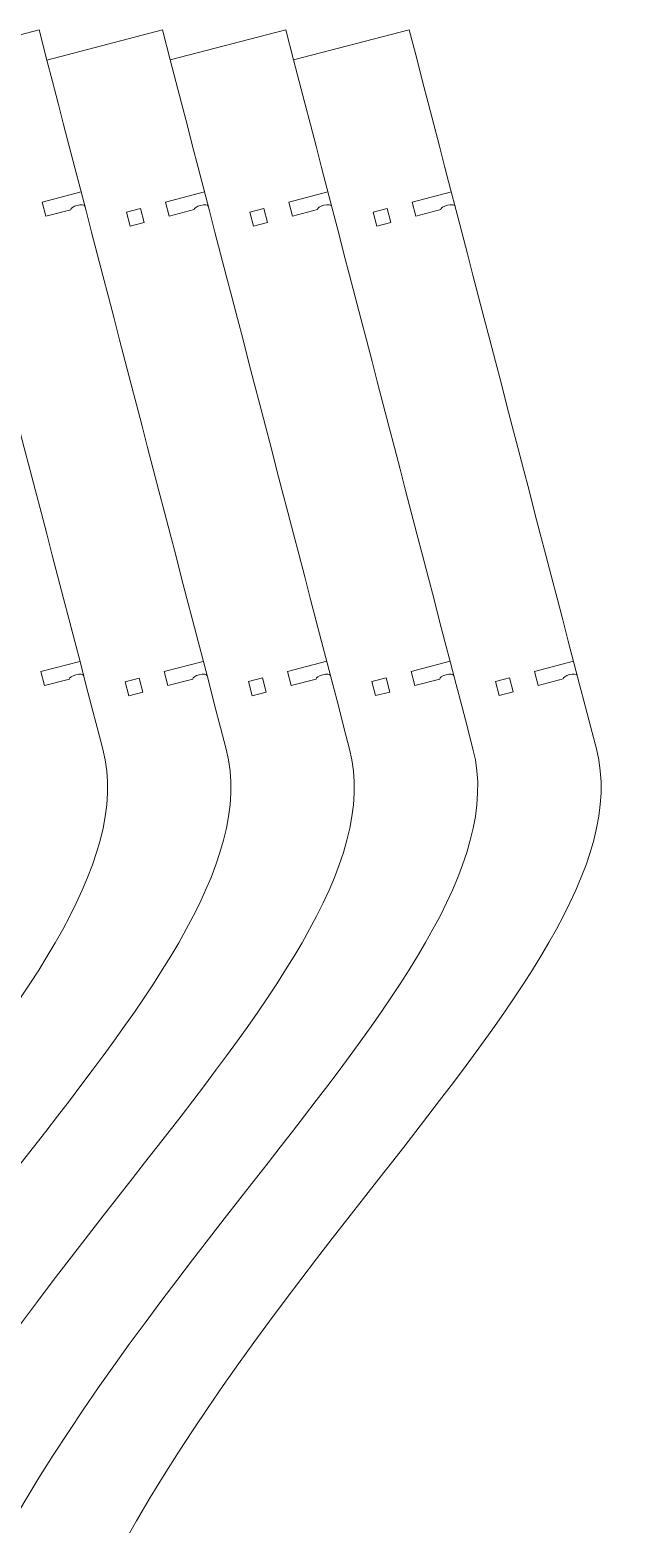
# Model space of a CAD drawing. Header units: millimetres. Extents: x -719 to 719, y -716 to 718.
# Drawn here: x 590.9 to 719.4, y 395.4 to 717.8 of the extents above; entities that cross this region are included whole.
import ezdxf

# ---------------------------------------------------------------- set-up
doc = ezdxf.new("R2010")
doc.units = ezdxf.units.MM
doc.header["$MEASUREMENT"] = 0
doc.layers.add('Layer 1', color=7, linetype='Continuous')

msp = doc.modelspace()

# ---------------------------------------------------------------- linework, layer by layer
at = {"layer": 'Layer 1', "color": 250, "lineweight": 9}
for points in [[(592.8801, 717.7585), (592.8801, 717.7585), (567.9694, 711.2752), (567.9694, 711.2752)], [(594.5592, 711.2822), (594.5592, 711.2822), (592.8801, 717.7594), (592.8801, 717.7594)], [(619.4699, 717.7654), (619.4699, 717.7654), (594.5592, 711.2822), (594.5592, 711.2822)], [(621.149, 711.2892), (621.149, 711.2892), (619.4699, 717.7663), (619.4699, 717.7663)], [(646.0597, 717.7733), (646.0597, 717.7733), (621.1481, 711.2892), (621.1481, 711.2892)], [(647.7379, 711.2961), (647.7379, 711.2961), (646.0597, 717.7733), (646.0597, 717.7733)], [(672.6495, 717.7802), (672.6495, 717.7802), (647.7379, 711.2961), (647.7379, 711.2961)], [(674.3277, 711.304), (674.3277, 711.304), (672.6495, 717.7802), (672.6495, 717.7802)], [(594.3234, 677.5897), (594.3234, 677.5897), (599.7122, 678.9922), (599.7122, 678.9922)], [(620.9132, 677.5967), (620.9132, 677.5967), (626.302, 678.9991), (626.302, 678.9991)], [(647.503, 677.6036), (647.503, 677.6036), (652.8909, 679.0061), (652.8909, 679.0061)], [(674.0928, 677.6106), (674.0928, 677.6106), (679.4808, 679.013), (679.4808, 679.013)], [(594.0528, 576.3295), (594.0528, 576.3295), (599.4416, 577.732), (599.4416, 577.732)], [(620.6427, 576.3365), (620.6427, 576.3365), (626.0314, 577.7389), (626.0314, 577.7389)], [(647.2325, 576.3435), (647.2325, 576.3435), (652.6212, 577.7459), (652.6212, 577.7459)], [(673.8223, 576.3513), (673.8223, 576.3513), (679.2111, 577.7529), (679.2111, 577.7529)], [(700.4121, 576.3583), (700.4121, 576.3583), (705.8, 577.7607), (705.8, 577.7607)]]:
    msp.add_open_spline(points, degree=3, dxfattribs=at)
for points, knots in [([(610.1287, 74.979), (393.5483, 257.3145), (488.4166, 378.669), (559.7583, 469.9285), (559.7583, 469.9285), (559.7583, 469.9285), (559.7583, 469.9285), (559.7583, 469.9285), (559.7583, 469.9285), (588.5275, 506.7295), (613.0119, 538.0495), (606.6148, 562.6297), (606.6148, 562.6297), (606.6148, 562.6297), (606.6148, 562.6297), (606.6148, 562.6297), (606.6148, 562.6297), (593.7144, 612.1727), (580.808, 661.7157), (567.9694, 711.2752)], [0, 0, 0, 0, 0.16666667, 0.16666667, 0.16666667, 0.16666667, 0.33333333, 0.33333333, 0.33333333, 0.33333333, 0.5, 0.5, 0.5, 0.5, 0.66666667, 0.66666667, 0.66666667, 0.66666667, 1, 1, 1, 1]), ([(636.7185, 74.986), (420.1381, 257.3214), (515.0064, 378.676), (586.3481, 469.9355), (586.3481, 469.9355), (586.3481, 469.9355), (586.3481, 469.9355), (586.3481, 469.9355), (586.3481, 469.9355), (615.1173, 506.7365), (639.6017, 538.0565), (633.2046, 562.6366), (633.2046, 562.6366), (633.2046, 562.6366), (633.2046, 562.6366), (633.2046, 562.6366), (633.2046, 562.6366), (620.3034, 612.1805), (607.3978, 661.7227), (594.5592, 711.2822)], [0, 0, 0, 0, 0.16666667, 0.16666667, 0.16666667, 0.16666667, 0.33333333, 0.33333333, 0.33333333, 0.33333333, 0.5, 0.5, 0.5, 0.5, 0.66666667, 0.66666667, 0.66666667, 0.66666667, 1, 1, 1, 1]), ([(663.3083, 74.9929), (446.7279, 257.3284), (541.5962, 378.683), (612.9379, 469.9425), (612.9379, 469.9425), (612.9379, 469.9425), (612.9379, 469.9425), (612.9379, 469.9425), (612.9379, 469.9425), (641.7071, 506.7435), (666.1915, 538.0643), (659.7935, 562.6436), (659.7935, 562.6436), (659.7935, 562.6436), (659.7935, 562.6436), (659.7935, 562.6436), (659.7935, 562.6436), (646.8932, 612.1875), (633.9876, 661.7296), (621.149, 711.29)], [0, 0, 0, 0, 0.16666667, 0.16666667, 0.16666667, 0.16666667, 0.33333333, 0.33333333, 0.33333333, 0.33333333, 0.5, 0.5, 0.5, 0.5, 0.66666667, 0.66666667, 0.66666667, 0.66666667, 1, 1, 1, 1]), ([(689.8981, 74.9999), (473.3177, 257.3362), (568.186, 378.6899), (639.5277, 469.9503), (639.5277, 469.9503), (639.5277, 469.9503), (639.5277, 469.9503), (639.5277, 469.9503), (639.5277, 469.9503), (668.296, 506.7504), (692.7813, 538.0713), (686.3833, 562.6505), (686.3833, 562.6505), (686.3833, 562.6505), (686.3833, 562.6505), (686.3833, 562.6505), (686.3833, 562.6505), (673.483, 612.1944), (660.5765, 661.7374), (647.7379, 711.297)], [0, 0, 0, 0, 0.16666667, 0.16666667, 0.16666667, 0.16666667, 0.33333333, 0.33333333, 0.33333333, 0.33333333, 0.5, 0.5, 0.5, 0.5, 0.66666667, 0.66666667, 0.66666667, 0.66666667, 1, 1, 1, 1]), ([(710.2657, 80.3017), (501.7476, 259.6974), (595.4683, 379.5834), (666.1176, 469.9573), (666.1176, 469.9573), (666.1176, 469.9573), (666.1176, 469.9573), (666.1176, 469.9573), (666.1176, 469.9573), (694.8859, 506.7574), (719.3711, 538.0783), (712.9732, 562.6575), (712.9732, 562.6575), (712.9732, 562.6575), (712.9732, 562.6575), (712.9732, 562.6575), (712.9732, 562.6575), (700.0728, 612.2014), (687.1663, 661.7444), (674.3277, 711.304)], [0, 0, 0, 0, 0.16666667, 0.16666667, 0.16666667, 0.16666667, 0.33333333, 0.33333333, 0.33333333, 0.33333333, 0.5, 0.5, 0.5, 0.5, 0.66666667, 0.66666667, 0.66666667, 0.66666667, 1, 1, 1, 1]), ([(601.9542, 682.8115), (601.9542, 682.8115), (593.5343, 680.6208), (593.5343, 680.6208), (593.5343, 680.6208), (593.5343, 680.6208), (593.5343, 680.6208), (593.5343, 680.6208), (593.5343, 680.6208), (593.5343, 680.6208), (594.3234, 677.5897), (594.3234, 677.5897)], [0, 0, 0, 0, 0.25, 0.25, 0.25, 0.25, 0.5, 0.5, 0.5, 0.5, 1, 1, 1, 1]), ([(599.7122, 678.9922), (599.6348, 679.2871), (600.2542, 679.7064), (601.0877, 679.9239), (601.0877, 679.9239), (601.0877, 679.9239), (601.0877, 679.9239), (601.0877, 679.9239), (601.0877, 679.9239), (601.0877, 679.9239), (601.0877, 679.9239), (601.0877, 679.9239), (601.0877, 679.9239), (601.0877, 679.9239), (601.0877, 679.9239), (601.0877, 679.9239), (601.0877, 679.9239), (601.9211, 680.1406), (602.6658, 680.0762), (602.7433, 679.7812), (602.7433, 679.7812), (602.7433, 679.7812), (602.7433, 679.7812), (602.7433, 679.7812), (602.7433, 679.7812), (602.7433, 679.7812), (602.7433, 679.7812), (602.7433, 679.7812)], [0, 0, 0, 0, 0.125, 0.125, 0.125, 0.125, 0.25, 0.25, 0.25, 0.25, 0.375, 0.375, 0.375, 0.375, 0.5, 0.5, 0.5, 0.5, 0.625, 0.625, 0.625, 0.625, 0.75, 0.75, 0.75, 0.75, 1, 1, 1, 1]), ([(628.544, 682.8193), (628.544, 682.8193), (620.1241, 680.6278), (620.1241, 680.6278), (620.1241, 680.6278), (620.1241, 680.6278), (620.1241, 680.6278), (620.1241, 680.6278), (620.1241, 680.6278), (620.1241, 680.6278), (620.9132, 677.5967), (620.9132, 677.5967)], [0, 0, 0, 0, 0.25, 0.25, 0.25, 0.25, 0.5, 0.5, 0.5, 0.5, 1, 1, 1, 1]), ([(626.302, 678.9991), (626.2246, 679.294), (626.844, 679.7143), (627.6775, 679.9309), (627.6775, 679.9309), (627.6775, 679.9309), (627.6775, 679.9309), (627.6775, 679.9309), (627.6775, 679.9309), (627.6775, 679.9309), (627.6775, 679.9309), (627.6775, 679.9309), (627.6775, 679.9309), (627.6775, 679.9309), (627.6775, 679.9309), (627.6775, 679.9309), (627.6775, 679.9309), (628.5109, 680.1475), (629.2557, 680.0831), (629.3331, 679.7882), (629.3331, 679.7882), (629.3331, 679.7882), (629.3331, 679.7882), (629.3331, 679.7882), (629.3331, 679.7882), (629.3331, 679.7882), (629.3331, 679.7882), (629.3331, 679.7882)], [0, 0, 0, 0, 0.125, 0.125, 0.125, 0.125, 0.25, 0.25, 0.25, 0.25, 0.375, 0.375, 0.375, 0.375, 0.5, 0.5, 0.5, 0.5, 0.625, 0.625, 0.625, 0.625, 0.75, 0.75, 0.75, 0.75, 1, 1, 1, 1]), ([(655.1338, 682.8262), (655.1338, 682.8262), (646.7139, 680.6347), (646.7139, 680.6347), (646.7139, 680.6347), (646.7139, 680.6347), (646.7139, 680.6347), (646.7139, 680.6347), (646.7139, 680.6347), (646.7139, 680.6347), (647.503, 677.6036), (647.503, 677.6036)], [0, 0, 0, 0, 0.25, 0.25, 0.25, 0.25, 0.5, 0.5, 0.5, 0.5, 1, 1, 1, 1]), ([(652.8909, 679.0061), (652.8144, 679.3019), (653.4338, 679.7212), (654.2673, 679.9378), (654.2673, 679.9378), (654.2673, 679.9378), (654.2673, 679.9378), (654.2673, 679.9378), (654.2673, 679.9378), (654.2673, 679.9378), (654.2673, 679.9378), (654.2673, 679.9378), (654.2673, 679.9378), (654.2673, 679.9378), (654.2673, 679.9378), (654.2673, 679.9378), (654.2673, 679.9378), (655.1007, 680.1553), (655.8455, 680.091), (655.922, 679.7952), (655.922, 679.7952), (655.922, 679.7952), (655.922, 679.7952), (655.922, 679.7952), (655.922, 679.7952), (655.922, 679.7952), (655.922, 679.7952), (655.922, 679.7952)], [0, 0, 0, 0, 0.125, 0.125, 0.125, 0.125, 0.25, 0.25, 0.25, 0.25, 0.375, 0.375, 0.375, 0.375, 0.5, 0.5, 0.5, 0.5, 0.625, 0.625, 0.625, 0.625, 0.75, 0.75, 0.75, 0.75, 1, 1, 1, 1]), ([(681.7228, 682.8332), (681.7228, 682.8332), (673.3038, 680.6417), (673.3038, 680.6417), (673.3038, 680.6417), (673.3038, 680.6417), (673.3038, 680.6417), (673.3038, 680.6417), (673.3038, 680.6417), (673.3038, 680.6417), (674.0928, 677.6106), (674.0928, 677.6106)], [0, 0, 0, 0, 0.25, 0.25, 0.25, 0.25, 0.5, 0.5, 0.5, 0.5, 1, 1, 1, 1]), ([(679.4808, 679.013), (679.4042, 679.3088), (680.0228, 679.7282), (680.8571, 679.9448), (680.8571, 679.9448), (680.8571, 679.9448), (680.8571, 679.9448), (680.8571, 679.9448), (680.8571, 679.9448), (680.8571, 679.9448), (680.8571, 679.9448), (680.8571, 679.9448), (680.8571, 679.9448), (680.8571, 679.9448), (680.8571, 679.9448), (680.8571, 679.9448), (680.8571, 679.9448), (681.6906, 680.1623), (682.4353, 680.0979), (682.5118, 679.8021), (682.5118, 679.8021), (682.5118, 679.8021), (682.5118, 679.8021), (682.5118, 679.8021), (682.5118, 679.8021), (682.5118, 679.8021), (682.5118, 679.8021), (682.5118, 679.8021)], [0, 0, 0, 0, 0.125, 0.125, 0.125, 0.125, 0.25, 0.25, 0.25, 0.25, 0.375, 0.375, 0.375, 0.375, 0.5, 0.5, 0.5, 0.5, 0.625, 0.625, 0.625, 0.625, 0.75, 0.75, 0.75, 0.75, 1, 1, 1, 1]), ([(614.7362, 679.2253), (614.7362, 679.2253), (611.7043, 678.4362), (611.7043, 678.4362), (611.7043, 678.4362), (611.7043, 678.4362), (611.7043, 678.4362), (611.7043, 678.4362), (611.7043, 678.4362), (611.7043, 678.4362), (612.4934, 675.4051), (612.4934, 675.4051), (612.4934, 675.4051), (612.4934, 675.4051), (612.4934, 675.4051), (612.4934, 675.4051), (612.4934, 675.4051), (612.4934, 675.4051), (615.5244, 676.1942), (615.5244, 676.1942), (615.5244, 676.1942), (615.5244, 676.1942), (615.5244, 676.1942), (615.5244, 676.1942), (615.5244, 676.1942), (615.5244, 676.1942), (614.7362, 679.2253), (614.7362, 679.2253)], [0, 0, 0, 0, 0.125, 0.125, 0.125, 0.125, 0.25, 0.25, 0.25, 0.25, 0.375, 0.375, 0.375, 0.375, 0.5, 0.5, 0.5, 0.5, 0.625, 0.625, 0.625, 0.625, 0.75, 0.75, 0.75, 0.75, 1, 1, 1, 1]), ([(641.3252, 679.2323), (641.3252, 679.2323), (638.2941, 678.4432), (638.2941, 678.4432), (638.2941, 678.4432), (638.2941, 678.4432), (638.2941, 678.4432), (638.2941, 678.4432), (638.2941, 678.4432), (638.2941, 678.4432), (639.0832, 675.4121), (639.0832, 675.4121), (639.0832, 675.4121), (639.0832, 675.4121), (639.0832, 675.4121), (639.0832, 675.4121), (639.0832, 675.4121), (639.0832, 675.4121), (642.1143, 676.2012), (642.1143, 676.2012), (642.1143, 676.2012), (642.1143, 676.2012), (642.1143, 676.2012), (642.1143, 676.2012), (642.1143, 676.2012), (642.1143, 676.2012), (641.3252, 679.2323), (641.3252, 679.2323)], [0, 0, 0, 0, 0.125, 0.125, 0.125, 0.125, 0.25, 0.25, 0.25, 0.25, 0.375, 0.375, 0.375, 0.375, 0.5, 0.5, 0.5, 0.5, 0.625, 0.625, 0.625, 0.625, 0.75, 0.75, 0.75, 0.75, 1, 1, 1, 1]), ([(667.915, 679.2392), (667.915, 679.2392), (664.8839, 678.4501), (664.8839, 678.4501), (664.8839, 678.4501), (664.8839, 678.4501), (664.8839, 678.4501), (664.8839, 678.4501), (664.8839, 678.4501), (664.8839, 678.4501), (665.673, 675.4191), (665.673, 675.4191), (665.673, 675.4191), (665.673, 675.4191), (665.673, 675.4191), (665.673, 675.4191), (665.673, 675.4191), (665.673, 675.4191), (668.7041, 676.2082), (668.7041, 676.2082), (668.7041, 676.2082), (668.7041, 676.2082), (668.7041, 676.2082), (668.7041, 676.2082), (668.7041, 676.2082), (668.7041, 676.2082), (667.915, 679.2392), (667.915, 679.2392)], [0, 0, 0, 0, 0.125, 0.125, 0.125, 0.125, 0.25, 0.25, 0.25, 0.25, 0.375, 0.375, 0.375, 0.375, 0.5, 0.5, 0.5, 0.5, 0.625, 0.625, 0.625, 0.625, 0.75, 0.75, 0.75, 0.75, 1, 1, 1, 1]), ([(601.6836, 581.5522), (601.6836, 581.5522), (593.2638, 579.3606), (593.2638, 579.3606), (593.2638, 579.3606), (593.2638, 579.3606), (593.2638, 579.3606), (593.2638, 579.3606), (593.2638, 579.3606), (593.2638, 579.3606), (594.0528, 576.3295), (594.0528, 576.3295)], [0, 0, 0, 0, 0.25, 0.25, 0.25, 0.25, 0.5, 0.5, 0.5, 0.5, 1, 1, 1, 1]), ([(628.2734, 581.5591), (628.2734, 581.5591), (619.8536, 579.3676), (619.8536, 579.3676), (619.8536, 579.3676), (619.8536, 579.3676), (619.8536, 579.3676), (619.8536, 579.3676), (619.8536, 579.3676), (619.8536, 579.3676), (620.6427, 576.3365), (620.6427, 576.3365)], [0, 0, 0, 0, 0.25, 0.25, 0.25, 0.25, 0.5, 0.5, 0.5, 0.5, 1, 1, 1, 1]), ([(654.8632, 581.5661), (654.8632, 581.5661), (646.4434, 579.3754), (646.4434, 579.3754), (646.4434, 579.3754), (646.4434, 579.3754), (646.4434, 579.3754), (646.4434, 579.3754), (646.4434, 579.3754), (646.4434, 579.3754), (647.2325, 576.3435), (647.2325, 576.3435)], [0, 0, 0, 0, 0.25, 0.25, 0.25, 0.25, 0.5, 0.5, 0.5, 0.5, 1, 1, 1, 1]), ([(681.453, 581.573), (681.453, 581.573), (673.0332, 579.3815), (673.0332, 579.3815), (673.0332, 579.3815), (673.0332, 579.3815), (673.0332, 579.3815), (673.0332, 579.3815), (673.0332, 579.3815), (673.0332, 579.3815), (673.8223, 576.3513), (673.8223, 576.3513)], [0, 0, 0, 0, 0.25, 0.25, 0.25, 0.25, 0.5, 0.5, 0.5, 0.5, 1, 1, 1, 1]), ([(708.0429, 581.5809), (708.0429, 581.5809), (699.623, 579.3893), (699.623, 579.3893), (699.623, 579.3893), (699.623, 579.3893), (699.623, 579.3893), (699.623, 579.3893), (699.623, 579.3893), (699.623, 579.3893), (700.4121, 576.3583), (700.4121, 576.3583)], [0, 0, 0, 0, 0.25, 0.25, 0.25, 0.25, 0.5, 0.5, 0.5, 0.5, 1, 1, 1, 1]), ([(599.4416, 577.732), (599.3651, 578.0278), (599.9836, 578.4471), (600.8171, 578.6638), (600.8171, 578.6638), (600.8171, 578.6638), (600.8171, 578.6638), (600.8171, 578.6638), (600.8171, 578.6638), (600.8171, 578.6638), (600.8171, 578.6638), (600.8171, 578.6638), (600.8171, 578.6638), (600.8171, 578.6638), (600.8171, 578.6638), (600.8171, 578.6638), (600.8171, 578.6638), (601.6506, 578.8813), (602.3953, 578.816), (602.4727, 578.5211), (602.4727, 578.5211), (602.4727, 578.5211), (602.4727, 578.5211), (602.4727, 578.5211), (602.4727, 578.5211), (602.4727, 578.5211), (602.4727, 578.5211), (602.4727, 578.5211)], [0, 0, 0, 0, 0.125, 0.125, 0.125, 0.125, 0.25, 0.25, 0.25, 0.25, 0.375, 0.375, 0.375, 0.375, 0.5, 0.5, 0.5, 0.5, 0.625, 0.625, 0.625, 0.625, 0.75, 0.75, 0.75, 0.75, 1, 1, 1, 1]), ([(614.4657, 577.9651), (614.4657, 577.9651), (611.4346, 577.1761), (611.4346, 577.1761), (611.4346, 577.1761), (611.4346, 577.1761), (611.4346, 577.1761), (611.4346, 577.1761), (611.4346, 577.1761), (611.4346, 577.1761), (612.2237, 574.145), (612.2237, 574.145), (612.2237, 574.145), (612.2237, 574.145), (612.2237, 574.145), (612.2237, 574.145), (612.2237, 574.145), (612.2237, 574.145), (615.2539, 574.9341), (615.2539, 574.9341), (615.2539, 574.9341), (615.2539, 574.9341), (615.2539, 574.9341), (615.2539, 574.9341), (615.2539, 574.9341), (615.2539, 574.9341), (614.4657, 577.9651), (614.4657, 577.9651)], [0, 0, 0, 0, 0.125, 0.125, 0.125, 0.125, 0.25, 0.25, 0.25, 0.25, 0.375, 0.375, 0.375, 0.375, 0.5, 0.5, 0.5, 0.5, 0.625, 0.625, 0.625, 0.625, 0.75, 0.75, 0.75, 0.75, 1, 1, 1, 1]), ([(626.0314, 577.7389), (625.954, 578.0347), (626.5734, 578.4541), (627.4069, 578.6707), (627.4069, 578.6707), (627.4069, 578.6707), (627.4069, 578.6707), (627.4069, 578.6707), (627.4069, 578.6707), (627.4069, 578.6707), (627.4069, 578.6707), (627.4069, 578.6707), (627.4069, 578.6707), (627.4069, 578.6707), (627.4069, 578.6707), (627.4069, 578.6707), (627.4069, 578.6707), (628.2404, 578.8882), (628.9851, 578.8238), (629.0625, 578.528), (629.0625, 578.528), (629.0625, 578.528), (629.0625, 578.528), (629.0625, 578.528), (629.0625, 578.528), (629.0625, 578.528), (629.0625, 578.528), (629.0625, 578.528)], [0, 0, 0, 0, 0.125, 0.125, 0.125, 0.125, 0.25, 0.25, 0.25, 0.25, 0.375, 0.375, 0.375, 0.375, 0.5, 0.5, 0.5, 0.5, 0.625, 0.625, 0.625, 0.625, 0.75, 0.75, 0.75, 0.75, 1, 1, 1, 1]), ([(641.0555, 577.9721), (641.0555, 577.9721), (638.0244, 577.183), (638.0244, 577.183), (638.0244, 577.183), (638.0244, 577.183), (638.0244, 577.183), (638.0244, 577.183), (638.0244, 577.183), (638.0244, 577.183), (638.8126, 574.1528), (638.8126, 574.1528), (638.8126, 574.1528), (638.8126, 574.1528), (638.8126, 574.1528), (638.8126, 574.1528), (638.8126, 574.1528), (638.8126, 574.1528), (641.8437, 574.941), (641.8437, 574.941), (641.8437, 574.941), (641.8437, 574.941), (641.8437, 574.941), (641.8437, 574.941), (641.8437, 574.941), (641.8437, 574.941), (641.0555, 577.9721), (641.0555, 577.9721)], [0, 0, 0, 0, 0.125, 0.125, 0.125, 0.125, 0.25, 0.25, 0.25, 0.25, 0.375, 0.375, 0.375, 0.375, 0.5, 0.5, 0.5, 0.5, 0.625, 0.625, 0.625, 0.625, 0.75, 0.75, 0.75, 0.75, 1, 1, 1, 1]), ([(652.6212, 577.7459), (652.5438, 578.0417), (653.1633, 578.461), (653.9967, 578.6785), (653.9967, 578.6785), (653.9967, 578.6785), (653.9967, 578.6785), (653.9967, 578.6785), (653.9967, 578.6785), (653.9967, 578.6785), (653.9967, 578.6785), (653.9967, 578.6785), (653.9967, 578.6785), (653.9967, 578.6785), (653.9967, 578.6785), (653.9967, 578.6785), (653.9967, 578.6785), (654.8302, 578.8952), (655.5749, 578.8308), (655.6523, 578.535), (655.6523, 578.535), (655.6523, 578.535), (655.6523, 578.535), (655.6523, 578.535), (655.6523, 578.535), (655.6523, 578.535), (655.6523, 578.535), (655.6523, 578.535)], [0, 0, 0, 0, 0.125, 0.125, 0.125, 0.125, 0.25, 0.25, 0.25, 0.25, 0.375, 0.375, 0.375, 0.375, 0.5, 0.5, 0.5, 0.5, 0.625, 0.625, 0.625, 0.625, 0.75, 0.75, 0.75, 0.75, 1, 1, 1, 1]), ([(667.6444, 577.9791), (667.6444, 577.9791), (664.6142, 577.1908), (664.6142, 577.1908), (664.6142, 577.1908), (664.6142, 577.1908), (664.6142, 577.1908), (664.6142, 577.1908), (664.6142, 577.1908), (664.6142, 577.1908), (665.4024, 574.1598), (665.4024, 574.1598), (665.4024, 574.1598), (665.4024, 574.1598), (665.4024, 574.1598), (665.4024, 574.1598), (665.4024, 574.1598), (665.4024, 574.1598), (668.4335, 574.9489), (668.4335, 574.9489), (668.4335, 574.9489), (668.4335, 574.9489), (668.4335, 574.9489), (668.4335, 574.9489), (668.4335, 574.9489), (668.4335, 574.9489), (667.6444, 577.9791), (667.6444, 577.9791)], [0, 0, 0, 0, 0.125, 0.125, 0.125, 0.125, 0.25, 0.25, 0.25, 0.25, 0.375, 0.375, 0.375, 0.375, 0.5, 0.5, 0.5, 0.5, 0.625, 0.625, 0.625, 0.625, 0.75, 0.75, 0.75, 0.75, 1, 1, 1, 1]), ([(679.2111, 577.7529), (679.1336, 578.0487), (679.7531, 578.468), (680.5865, 578.6855), (680.5865, 578.6855), (680.5865, 578.6855), (680.5865, 578.6855), (680.5865, 578.6855), (680.5865, 578.6855), (680.5865, 578.6855), (680.5865, 578.6855), (680.5865, 578.6855), (680.5865, 578.6855), (680.5865, 578.6855), (680.5865, 578.6855), (680.5865, 578.6855), (680.5865, 578.6855), (681.42, 578.9021), (682.1647, 578.8378), (682.2413, 578.5428), (682.2413, 578.5428), (682.2413, 578.5428), (682.2413, 578.5428), (682.2413, 578.5428), (682.2413, 578.5428), (682.2413, 578.5428), (682.2413, 578.5428), (682.2413, 578.5428)], [0, 0, 0, 0, 0.125, 0.125, 0.125, 0.125, 0.25, 0.25, 0.25, 0.25, 0.375, 0.375, 0.375, 0.375, 0.5, 0.5, 0.5, 0.5, 0.625, 0.625, 0.625, 0.625, 0.75, 0.75, 0.75, 0.75, 1, 1, 1, 1]), ([(694.2342, 577.9869), (694.2342, 577.9869), (691.2031, 577.1978), (691.2031, 577.1978), (691.2031, 577.1978), (691.2031, 577.1978), (691.2031, 577.1978), (691.2031, 577.1978), (691.2031, 577.1978), (691.2031, 577.1978), (691.9922, 574.1667), (691.9922, 574.1667), (691.9922, 574.1667), (691.9922, 574.1667), (691.9922, 574.1667), (691.9922, 574.1667), (691.9922, 574.1667), (691.9922, 574.1667), (695.0233, 574.9558), (695.0233, 574.9558), (695.0233, 574.9558), (695.0233, 574.9558), (695.0233, 574.9558), (695.0233, 574.9558), (695.0233, 574.9558), (695.0233, 574.9558), (694.2342, 577.9869), (694.2342, 577.9869)], [0, 0, 0, 0, 0.125, 0.125, 0.125, 0.125, 0.25, 0.25, 0.25, 0.25, 0.375, 0.375, 0.375, 0.375, 0.5, 0.5, 0.5, 0.5, 0.625, 0.625, 0.625, 0.625, 0.75, 0.75, 0.75, 0.75, 1, 1, 1, 1]), ([(705.8, 577.7607), (705.7234, 578.0556), (706.3429, 578.4758), (707.1763, 578.6925), (707.1763, 578.6925), (707.1763, 578.6925), (707.1763, 578.6925), (707.1763, 578.6925), (707.1763, 578.6925), (707.1763, 578.6925), (707.1763, 578.6925), (707.1763, 578.6925), (707.1763, 578.6925), (707.1763, 578.6925), (707.1763, 578.6925), (707.1763, 578.6925), (707.1763, 578.6925), (708.0098, 578.9091), (708.7545, 578.8447), (708.8311, 578.5498), (708.8311, 578.5498), (708.8311, 578.5498), (708.8311, 578.5498), (708.8311, 578.5498), (708.8311, 578.5498), (708.8311, 578.5498), (708.8311, 578.5498), (708.8311, 578.5498)], [0, 0, 0, 0, 0.125, 0.125, 0.125, 0.125, 0.25, 0.25, 0.25, 0.25, 0.375, 0.375, 0.375, 0.375, 0.5, 0.5, 0.5, 0.5, 0.625, 0.625, 0.625, 0.625, 0.75, 0.75, 0.75, 0.75, 1, 1, 1, 1])]:
    msp.add_open_spline(points, degree=3, knots=knots, dxfattribs=at)

doc.saveas('drawing.dxf')
